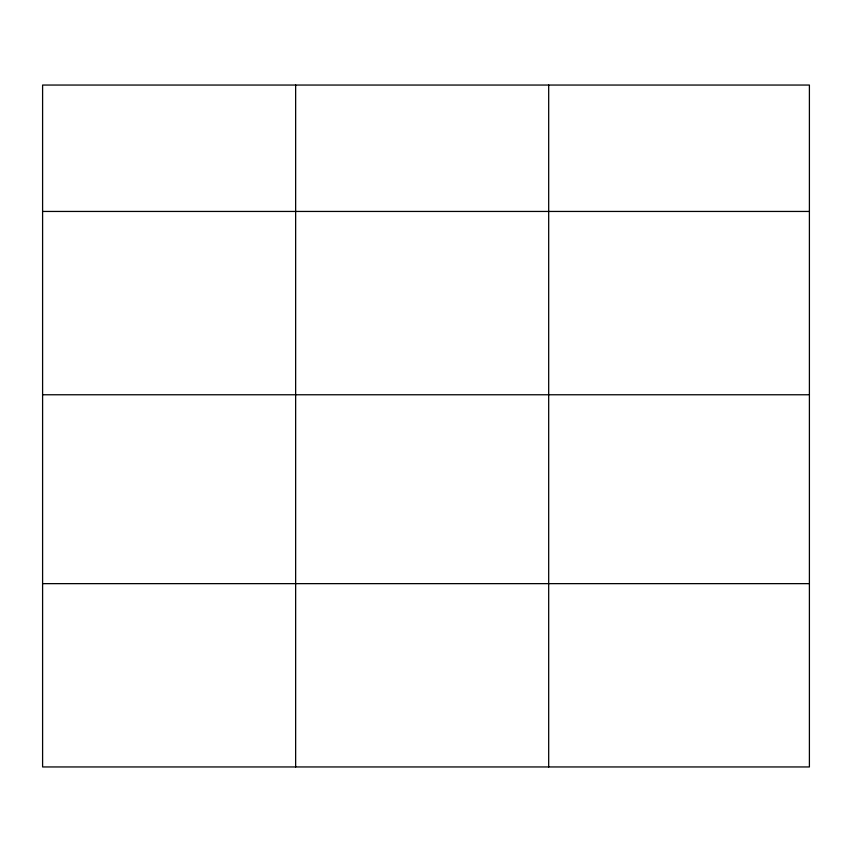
<?xml version="1.0" encoding="UTF-8"?>
<svg xmlns="http://www.w3.org/2000/svg" width="852" height="852" viewBox="0 0 852 852"><rect width="100%" height="100%" fill="white"/><g stroke="black" fill="none" stroke-linecap="round" stroke-linejoin="round"><path stroke-width="1.28" d="M809.4 394.764L809.4 85.051L42.6 85.051L42.6 766.949L809.4 766.949L809.4 394.764L42.6 394.764M42.6 211.445L809.4 211.445M42.6 583.641L809.4 583.641M548.688 85.051L548.688 766.949M295.644 85.051L295.644 766.949"/></g></svg>
